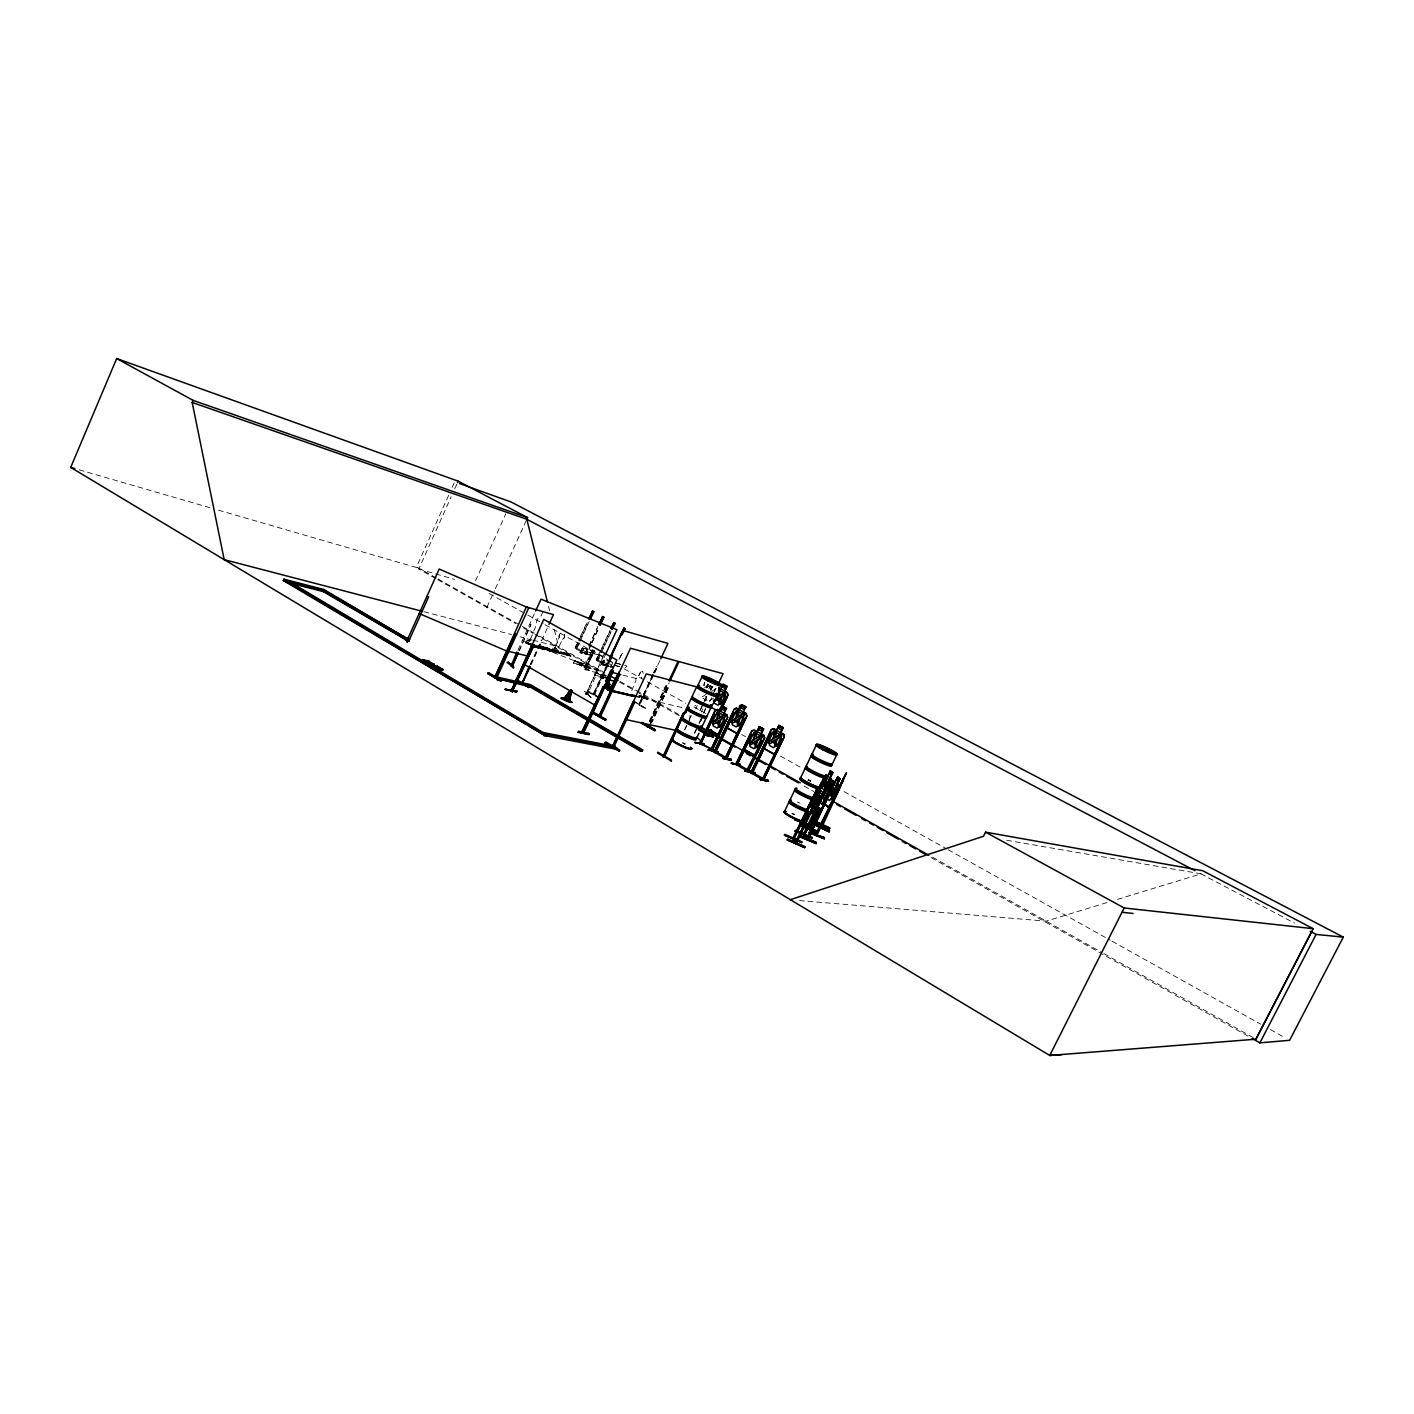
<?xml version="1.0" encoding="UTF-8"?>
<svg xmlns="http://www.w3.org/2000/svg" width="1414" height="1414" viewBox="0 0 1414 1414"><rect width="100%" height="100%" fill="white"/><g stroke="black" fill="none" stroke-linecap="round" stroke-linejoin="round"><path stroke-width="0.75" stroke-dasharray="5 3.75" d="M543.082 647.117C547.784 649.397 538.981 644.342 542.835 646.993M541.615 646.127L544.302 647.983M591.105 697.42L584.636 691.269L591.087 697.296M590.575 697.102L584.565 691.234M643.229 673.4L642.716 671.738M554.659 650.793C558.813 647.771 552.644 648.566 556.232 648.301M530.303 640.984L530.904 639.835L520.14 636.795M556.268 648.602L554.765 647.471L553.546 650.157M554.73 648.248L555.914 648.213M555.242 648.284L555.79 648.637M689.431 720.239L690.12 714.989M553.546 649.061L557.31 651.324L553.634 649.238M645.774 708.061L635.522 702.263M543.064 611.59L540.749 616.645A5.179 4.224 -74.9 0 0 536.79 623.627L529.331 642.062M559.202 637.343L559.078 637.307A3.394 2.793 -75.1 0 1 561.8 632.783L561.8 632.783A3.394 2.793 -75.1 0 0 559.202 637.343L554.306 649.397M631.722 690.845L635.982 680.346A3.482 2.934 -75.9 0 1 638.792 675.733L640.719 672.004M448.609 495.377L416.564 566.926L436.166 577.884M452.162 487.423L454.831 481.449M435.83 578.609L418.827 569.011L451.207 496.721M454.778 488.749L457.447 482.793M475.475 580.942L505.805 513.848M486.876 607.366L494.423 590.752M495.324 588.754L526.821 519.274M517.966 650.246L534.739 612.916M519.079 650.581L530.869 624.794L519.292 650.758M550.435 649.486L526.043 643.388L527.086 640.153L529.95 641.019L529.048 642.963L526.627 642.345L527.528 640.383L529.95 641.019M528.129 643.193L530.215 639.163L528.341 643.246M530.25 664.227L541.491 640.754M530.692 664.474L548.102 626.349M531.134 664.58L541.933 641.002L541.049 640.648M541.067 646.463L548.932 649.662M543.188 647.011L545.769 647.135L552.644 651.147L552.821 650.157L568.534 654.735L563.214 652.596M544.461 648.513L538.699 645.845M547.112 648.019L555.207 651.271L554.306 652.048M546.829 649.114L538.911 645.367L541.297 645.986M549.675 648.142L549.551 649.433M552.856 648.16L552.556 649.592L554.111 649.998L554.695 648.726L552.856 648.16L552.202 650.281L568.039 654.576M553.669 650.193L554.765 647.471M555.649 651.341L556.232 650.069L558.07 650.634L557.346 652.225L552.556 649.592M558.07 650.634L556.533 650.228L555.914 652.349L571.044 656.237L565.9 652.95L571.079 655.389M557.788 650.475L557.204 651.748L554.111 649.998M560.457 651.536L567.014 654.346M564.734 653.003L568.534 654.735M565.653 653.993L561.835 652.243L564.186 652.985M567.421 653.339L567.615 654.328M591.14 644.784L586.651 654.717L574.879 648.266L576.788 645.297L575.357 648.39M579.227 642.999L576.505 648.885L575.056 648.16L576.382 645.191M576.134 648.955L580.694 638.987M574.968 661.133L573.271 663.095L574.756 660.462L573.342 663.06L585.043 666.171M579.987 652.437L581.773 648.566L582.868 648.902L580.924 652.968L579.987 652.437L591.317 655.442M594.852 651.2L582.285 647.877L580.147 652.526L581.083 652.773M581.861 653.215C584.972 643.635 583.487 654.24 580.924 652.968L582.285 647.877M584.919 653.887L586.845 650.917M585.043 653.869L597.857 626.367M585.396 654.01L588.224 648.107M589.125 646.145L597.291 628.435M590.787 644.696L586.651 654.717M591.688 642.716L598.97 626.968M592.042 642.822L599.306 627.074M584.442 665.906L586.121 663.961L585.06 666.241L573.872 663.36M592.325 649.733L584.088 667.373L585.184 667.832M584.707 667.726L592.713 649.821M585.131 669.723L594.127 650.74L585.149 669.812L593.332 650.157M593.58 650.422L585.803 668.203M586.333 668.504L593.597 652.791L585.944 668.415M597.733 660.921L599.165 657.81L597.256 660.798L599.076 657.775L597.433 656.98L595.983 660.091L607.914 666.63L610.618 660.603M575.056 648.16L579.599 638.368M580.518 636.406L586.881 622.708M578.149 642.38L574.879 648.266M579.051 640.418L587.234 622.796M581.614 637.025L588.896 621.347M580.147 641.037L589.231 621.453M599.218 698.216L586.527 691.092L599.253 698.003M586.474 692.63C585.944 696.837 585.202 690.492 588.03 693.213M603.796 678.667L594.269 674.973L596.69 669.918L596.248 672.569L584.512 669.458M604.344 653.728L586.121 694.221M585.944 694.133L604.556 653.904M594.905 675.326L595.983 672.993L605.263 675.309M586.492 692.507L588.03 693.213L587.358 694.681L605.599 654.222M620.092 664.12L603.478 659.719L601.321 664.403L602.24 664.651M625.235 667.956L626.932 666.012L604.043 660.108L601.957 664.774L601.162 664.315L613.004 667.514M603.036 665.093L604.679 661.098L603.124 660.515M600.225 676.634L601.303 674.319L604.874 676.334M603.619 678.42L600.685 676.758L601.763 674.443L606.164 676.917M610.548 656.679L592.89 694.61L594.34 695.105L610.883 659.048M606.394 665.817L608.232 661.858M610.088 658.836L593.403 694.893L611.343 656.891M610.654 667.249L613.34 661.452M621.294 654.894L618.731 660.02L621.294 654.894A2.651 2.227 -75.2 0 1 623.839 653.392L623.662 653.339M600.756 650.14L596.178 660.002L597.627 660.709L600.384 654.806M601.675 648.178L609.947 630.432M599.271 654.169L595.983 660.091L597.91 657.103L596.461 660.214L597.627 660.709M600.19 652.207L610.282 630.52M597.274 660.621L601.869 650.758M602.788 648.796L611.06 631.051M601.303 652.826L611.414 631.139M639.764 695.564L640.701 696.112L639.729 696.165M641.019 696.006L644.872 698.18L639.694 695.334L641.161 695.688M646.693 698.887C649.963 699.842 635.575 692.4 646.004 698.092M659.843 660.745L638.757 705.339L652.632 674.443M653.551 672.498L657.015 666.842M639.322 703.907C639.552 707.866 639.057 702.511 639.835 703.872M642.221 697.19L639.499 696.077M653.056 674.672L638.368 705.073M653.957 672.728L657.422 667.072L654.7 672.923M653.798 674.867L639.535 705.515M643.547 697.509L639.535 695.67M649.238 721.193L665.729 685.931L666.931 686.373L650.458 721.6M649.68 721.44L665.729 685.931M650.016 721.352L668.097 682.679M650.069 723.526L669.069 682.927M650.511 723.774L667.461 686.356L668.681 686.797L652.207 721.988M650.864 723.685L668.681 686.797M703.182 685.755L704.808 682.273M684.517 729.801L688.264 721.829M689.201 719.85L691.075 715.855M684.8 729.871L686.674 725.877M687.611 723.88L691.358 715.926M695.635 708.927L697.279 705.445M706.099 687.575L707.778 684.005L706.222 687.681M706.859 687.77L708.502 684.288M708.856 688.865L710.482 685.366M699.842 710.588L703.589 702.617M704.526 700.637L706.399 696.642M700.107 710.659L703.854 702.687M704.791 700.69L706.664 696.713M710.288 689.785L711.931 686.303L715.625 688.335L712.338 695.317M710.8 690.014L712.479 686.462M710.889 690.032L712.727 686.479M701.291 712.073L702.935 708.591M704.101 711.436L705.745 707.937M694.327 733.053L698.056 725.117M698.993 723.137L702.723 715.201M703.659 713.222L705.533 709.245M694.751 733.283L698.498 725.347M699.417 723.367L703.377 715.113M709.704 701.556L711.843 697.526M714.3 691.923L716.067 688.371M700.831 721.158L703.642 715.184M564.38 634.179A3.394 2.793 -75.1 0 1 562.666 639.287L556.745 650.793M703.253 702.705L706.7 698.94M704.72 687.54L708.785 684.447M711.596 691.534L715.837 688.406M706.647 687.911L709.793 685.543M706.381 694.08L702.652 696.731L698.976 694.698M713.504 698.163L709.757 700.796L706.063 698.763M706.558 696.89L705.303 696.501M525.902 642.875L528.412 643.211M526.485 643.617L551.071 650.74L543.4 646.534M551.654 649.945L555.366 652.101M555.737 652.031L553.369 651.554M570.355 655.831L555.136 651.96M566.837 653.851L551.99 649.91M570.567 655.99L555.896 652.367M639.57 696.218L644.36 697.544L643.423 696.802M1106.915 902.592L1046.183 921.133L799.617 900.594M1117.396 899.392L1201.175 873.834L1005.248 840.022M585.59 693.903L587.093 694.592M563.992 653.25L562.1 652.278M544.602 647.577L541.332 646.516M570.284 655.831L530.391 645.438M647.382 699.311L642.15 695.935M641.656 671.35L642.822 671.774M640.135 704.101L639.022 703.677M594.852 693.62L593.986 693.39M694.946 705.356L695.759 705.886M639.163 695.759L643.476 696.607M638.81 695.794L644.218 697.014M640.295 696.855L647.471 698.445M634.727 695.988L647.329 698.763M634.815 696.289L659.03 702.086M660.002 702.316L683.369 707.848M594.269 674.973L605.404 677.659M600.685 676.758L604.202 677.606M702.952 698.322L707 700.531M606.394 675.379L595.347 672.64L607.613 679.498M586.386 667.108L574.508 660.391L586.563 667.214M585.59 667.143L597.238 670.307M586.138 667.514L597.309 670.271M622.92 675.132L639.57 679.321M641.496 677.2L641.39 677.182A3.482 2.934 -75.9 0 1 641.691 677.978M586.457 667.549L574.561 660.78M574.331 660.78L585.52 663.696M710.411 688.742L711.242 689.272M530.497 645.88L554.429 652.154M531.593 646.498L555.189 652.526M613.022 667.602L601.957 664.774L603.884 660.656M638.792 675.733L640.365 672.357M619.615 666.613L613.393 665.004L619.632 666.701M530.232 643.67L549.392 648.92M563.355 652.296L564.875 652.685M603.036 662.424L611.343 664.562L602.47 662.035M525.283 642.893L550.541 649.238M534.545 646.463L553.917 651.147M602.311 663.979L612.739 666.471M601.692 663.714L613.376 666.825M554.659 648.319L555.508 648.178M598.087 660.144L606.995 665.146M608.108 662.812L608.886 663.36M580.518 651.836L592.307 655.036L581.136 652.101M423.953 611.732L511.585 634.568M532.972 640.153L559.237 646.993M587.605 651.465L586.368 650.776M602.788 656.061L581.207 650.21L600.685 655.424M582.303 647.966L594.87 651.288M582.709 649.097L583.646 649.344M576.965 648.319L585.75 653.233M562.666 639.287L562.56 639.252A3.394 2.793 -75.1 0 0 564.539 634.921M594.976 693.62L594.304 693.514M79.149 469.819L209.979 507.714M218.428 510.171L419.145 568.304M418.827 569.011L433.603 573.289M435.706 573.907L454.707 579.387M585.856 693.991L587.199 694.61M587.764 693.125L586.987 694.433M522.155 640.471L534.51 645.261M536.56 646.057L598.281 670.024M531.081 624.953L529.755 624.44M791.928 813.58L794.58 814.764A11.312 1.661 25.7 0 0 791.946 813.616M682.626 742.951L685.083 744.171A10.64 1.485 25.2 0 0 682.609 742.969A10.64 1.485 25.2 0 1 685.083 744.153M1200.804 873.764L1294.605 923.112M656.273 666.648L657.422 667.072M693.938 706.876L700.16 710.341M701.68 711.207L705.798 713.487M489.138 593.491L525.778 613.959M527.705 615.037L543.135 623.645M545.062 624.723L612.58 662.406M624.157 668.857L645.367 680.7M647.294 681.778L685.878 703.306M741.82 734.538L745.673 736.694M780.387 756.066L801.614 767.908M844.034 791.593L946.266 848.665M948.193 849.743L1110.22 940.169M1112.146 941.247L1260.669 1024.16M1270.32 1029.533L1283.824 1037.081M576.311 645.155L578.026 645.986M604.679 661.098L603.76 660.868M438.057 578.998L520.334 625.306M522.261 626.367L537.939 635.186M539.476 636.07L606.553 673.824M619.986 681.389L635.328 690.014M636.229 690.332L679.427 714.865M932.621 857.202L1101.966 952.541M1103.927 953.619L1256.003 1039.184M437.721 579.669L515.721 623.609M523.41 627.94L533.025 633.366M534.952 634.444L604.185 673.435M619.562 682.114L634.939 690.774M636.866 691.853L679.18 715.696M804.159 786.096L813.775 791.522M931.066 857.591L1250.276 1037.416M565.9 652.95L570.938 655.707M547.342 647.541L554.977 651.748M530.003 639.11L531.929 640.118M633.79 701.22L645.827 708.874L633.578 701.821M526.627 642.345L531.346 645.014M525.99 642.575L531.558 645.738M596.107 695.405L587.323 690.439L599.518 697.438M711.295 685.861L711.578 689.785M548.544 606.447L549.604 610.689M554.376 629.831L558.618 646.834M704.649 682.184L704.702 685.808M710.199 685.967L710.288 690.103M808.278 779.644A11.259 1.449 25.7 0 1 810.894 780.811M807.942 780.316A11.277 1.449 25.7 0 1 810.558 781.482M797.461 802.127A11.312 1.591 25.7 0 1 800.077 803.311M792.087 813.368A11.241 1.644 25.7 0 1 794.703 814.535M682.75 742.686A10.587 1.467 25.2 0 1 685.189 743.888M580.323 662.494L579.263 664.792L589.868 670.784L590.928 668.469L580.323 662.494M580.801 662.618L579.74 664.916L590.327 670.89L591.388 668.592L580.801 662.618M810.752 781.076L808.101 779.892A11.347 1.467 25.7 0 1 810.752 781.076M607.79 679.109L595.524 672.251L607.737 679.162"/><path stroke-width="1.5" d="M497.958 680.364L496.809 676.935M838.873 788.04L838.891 785.371L838.82 787.952M831.467 781.765L831.52 779.132L829.682 785.3M804.654 847.41L805.026 846.562L787.633 838.962L787.174 839.916L804.654 847.463L805.008 846.544M846.191 773.105L820.65 827.685M840.146 786.431L843.098 779.892L838.06 789.949M841.365 784.858L821.41 828.074L821.481 825.917M608.656 684.659C611.378 683.952 608.603 686.037 607.896 683.846M833.571 800.819L833.73 798.875M833.659 800.624L833.641 798.645M812.873 824.079L829.117 831.874L829.558 830.866L813.28 823.125L829.541 830.902M829.364 828.975L813.28 821.127L829.364 828.975L829.788 828.091L813.633 820.491L829.788 828.109M705.71 735.368L713.398 736.924M712.956 736.659L705.233 735.015M744.984 770.966L755.129 772.751L754.723 773.582L747.122 771.178M755.094 772.733L744.754 770.966L751.17 771.302M759.99 779.291L768.456 781.27L759.795 779.45L768.138 780.139L760.272 778.672M768.456 781.27L760.555 779.768M767.89 780.882L768.438 781.359M705.445 734.326L713.169 735.934L713.416 737.048M723.049 757.568L731.126 759.194L722.589 758.275L731.392 760.272L723.296 758.54M785.459 811.813L785.477 811.866A11.312 1.661 25.7 0 0 788.075 815.524A11.312 1.661 25.7 0 0 801.561 821.693M578.414 732.258L578.644 731.321L588.878 733.442M588.631 734.255L578.167 732.258L578.679 731.374M608.762 684.341C611.148 684.659 604.52 683.51 609.628 685.295M607.667 684.447L608.621 683.828L609.363 685.242M609.098 685.101L608.833 684.058L608.32 684.995M821.834 826.607L822.082 824.486M821.516 824.203L822.1 826.501M821.658 823.673L822.488 823.867M821.34 828.021L821.587 825.316M820.739 827.455L820.845 824.998M793.731 839.651C795.516 834.755 791.981 839.828 793.431 839.297L821.021 783.126L822.241 784.576L810.964 807.465L810.028 806.121L811.707 800.872M829.24 789.896L821.905 804.389L820.615 802.922L822.93 792.476L820.792 790.726M820.915 787.245L819.996 792.441L822.665 795.145L818.176 800.094L816.638 807.412L817.151 800.925L813.739 804.69M830.442 791.08L830.972 788.552L807.306 839.722L808.101 838.078M708.997 723.561L707.99 729.129L717.711 734.608L721.352 730.525M726.99 727.945L727.91 722.324L726.99 727.945L736.835 733.442L740.6 729.359M744.612 749.738L745.549 744.082L744.612 749.738L754.581 755.341L758.364 751.241L754.457 755.094L744.701 749.614M817.257 799.281L818.264 794.014M824.733 784.823L826.412 777.559L825.776 783.975L829.329 780.068L830.089 780.616L822.064 797.726M819.077 794.491L818.264 798.503L825.316 790.815M570.779 689.838L563.832 698.887L569.329 701.397L571.663 690.244L569.276 698.534M569.329 701.397L571.645 690.279L568.552 701.256M633.826 701.291L634.762 702.051L613.694 747.423L612.739 747.175L613.411 745.514L614.542 745.779M641.974 723.349L642.645 722.607L641.479 723.279L641.868 722.43L655.336 729.836L646.269 724.675M654.594 729.765L641.479 723.279M654.664 730.596L641.638 723.084L654.965 730.684L655.354 729.854M657.475 752.955L671.473 761.032M657.757 752.177L671.42 760.113L670.961 760.926M700.107 740.176L696.802 737.436M819.484 793.749L819.979 791.115L795.322 843.416L796.223 841.772L796.294 843.875L795.269 843.115M824.415 837.618L808.932 832.439L824.397 837.583L824.344 838.82L808.932 832.439M817.221 830.919L802.091 824.998L801.65 825.9L817.168 832.068L813.138 830.124M802.038 826.2L809.356 828.657M528.854 687.451L515.792 680.01L516.198 679.109L528.836 687.487L515.792 680.01M816.391 842.497L799.705 835.427L816.373 842.461L816.161 843.628L799.476 836.593M807.253 839.669L803.152 834.684L826.324 786.538L817.151 807.412L820.42 810.876M819.431 801.455L816.974 807.323M567.244 700.796L571.309 690.173M812.891 823.955L829.117 831.874M569.011 695.988L571.344 690.05M811.972 809.002L809.091 814.252L806.581 810.752L817.699 788.181A11.347 1.467 25.7 0 1 804.159 781.977A11.347 1.467 25.7 0 1 801.491 778.637M809.179 804.76L806.581 810.752M618.272 673.842L610.777 688.229L606.694 685.984L612.881 670.872M613.057 670.925L606.694 685.984M421.814 611.166L224.19 559.644L70.7 467.38L116.69 358.537L458.171 481.167L527.581 517.612L526.821 519.274L547.483 602.187M1061.702 1054.65L1049.736 1055.463L224.19 559.644L192.18 402.442L193.064 400.356L116.69 358.537M333.315 609.522L288.049 582.568L288.65 581.172L547.2 734.962L546.511 736.464L283.313 580.553L283.931 579.174L323.806 589.479L408.063 639.093L323.859 590.257L323.258 591.6L407.356 640.524L327.394 593.279M316.913 589.196L323.205 590.822L323.806 589.479M325.538 592.183L326.121 590.84L286.264 580.571L285.663 581.949L325.538 592.183L323.205 590.822M457.447 482.793L458.171 481.167M836.045 794.138L838.095 789.542M840.093 786.803L837.017 793.625L838.767 789.542M405.518 638.368L407.444 641.903M405.146 640.012L405.765 638.615M406.472 638.774L406.878 637.855L407.886 641.249L406.649 641.691M407.762 638.81L407.338 640.701L407.674 638.792M427.081 596.231L428.619 596.885L408.699 641.284L407.038 640.418L439.206 569.047L528.695 608.02L496.491 678.49C499.018 675.15 494.776 678.437 497.675 680.381M406.949 640.401C408.911 643.777 410.29 636.477 408.858 641.32M428.866 661.098L422.609 659.649L422.185 660.603L427.505 662.636L428.866 661.098L429.927 661.717L428.742 663.131L433.886 665.287L434.31 664.333L429.184 662.176L427.717 663.891L429.078 662.335L434.31 664.333M422.609 659.649L423.193 661.204L427.399 662.795L427.947 661.681M423.617 660.25L427.841 661.84L426.639 663.254L427.399 662.795M438.552 666.842L442.953 669.458L442.529 670.413L437.386 668.256L438.552 666.842L437.474 666.206L431.252 664.774L430.81 665.747L436.148 667.762M431.252 664.774L431.836 666.348L436.042 667.938L436.572 666.807M432.861 664.686L433.303 663.732M432.26 665.375L436.484 666.966L435.3 668.415L436.042 667.938M437.05 667.161L437.474 666.206M437.721 667.461L436.378 669.052L437.721 667.461L442.953 669.458M441.504 669.812L441.928 668.857M487.706 673.594L488.396 672.764L501.316 680.293L500.892 681.212L487.742 673.506M496.526 678.367L494.653 677.553L515.103 633.985L495.13 678.084L531.982 687.292L642.044 751.329L642.681 749.95L530.109 684.517L495.748 676.723M495.731 676.122L495.342 677.995L515.032 634.055L516.587 634.815M497.64 679.551L498.258 678.19L532.583 685.967L531.982 687.292M507.043 662.671L508.227 662.176L513.565 667.991L507.838 662.777M512.911 664.651C508.722 663.555 512.982 667.408 513.088 664.704M516.87 652.066L511.143 665.747L511.55 664.12M535.641 610.954L541.032 599.147L616.946 629.69L605.404 654.664M511.126 665.729L512.257 666.135L518.178 652.561M512.239 666.135L518.372 652.738M510.914 690.845C510.754 687.292 515.597 691.729 511.709 689.29M511.302 690.916L512.628 691.676L511.073 690.916L543.789 619.403L616.84 660.073L582.957 733.159M512.752 689.891L512.398 691.693L512.928 689.979M512.062 691.517L532.954 647.294L512.257 691.623M516.357 692.012L516.746 691.075L516.357 692.012L505.081 689.307L516.782 691.092M529.349 666.188L521.943 683.757L529.79 666.294M548.986 624.387L553.457 614.63L526.362 606.924L494.706 677.571M530.232 666.542L522.066 683.81L523.039 682.273M571.556 702.316L566.06 699.082C586.403 708.432 547.766 694.769 565.759 698.781M544.337 736.04L545.026 734.555L547.2 734.962M598.758 624.405L602.735 616.628L603.849 617.229L600.225 625.112M599.112 624.493L602.735 616.628M599.872 625.006L603.849 617.229M567.049 701.256L561.658 697.95L565.688 698.923M567.421 701.415L571.61 702.175M588.701 618.784L592.678 611.042L589.055 618.89M589.797 619.385L593.792 611.661L590.151 619.491M609.752 658.429L622.708 630.432L667.938 643.405L660.745 658.818M610.972 655.919L623.821 628.205L625.288 628.912L623.821 628.205M610.088 658.836L624.157 628.311M610.883 659.048L612.244 654.965M622.195 634.762L624.935 628.823M582.391 730.738C585.272 735.245 580.871 729.094 582.268 732.576M581.808 732.487L603.089 687.133L604.361 687.858L583.469 733.3L581.72 732.399L603.089 687.133M611.661 670.254L605.669 681.424L606.747 679.091L610.441 680.063M607.366 678.013L611.025 670.112M607.755 678.119L611.396 670.183M592.006 712.585L592.943 711.808L605.934 719.302L605.528 720.186L592.006 712.585L605.528 720.186M604.185 686.356L605.104 684.358L607.454 684.924L606.518 686.921L604.185 686.356L610.229 689.643M608.374 678.455L612.032 670.536M605.758 687.257L607.702 683.068L609.929 684.323M605.97 687.31L607.914 683.121M607.56 688.264L609.699 684.129L607.755 688.318M609.134 689.166L610.07 687.169L612.863 687.999L610.07 687.169M588.86 733.336L589.161 734.697L578.167 732.258M610.53 687.434L609.169 690.173M601.021 715.29L599.571 714.724L598.794 716.297L600.331 716.81L619.792 674.513L618.501 674.054L619.792 674.513M598.882 716.315L630.485 648.248L678.084 661.328L669.016 680.735M618.961 674.301L599.342 716.598L619.332 674.266M600.225 716.81C597.804 716.668 603.053 713.292 600.155 716.774M610.866 628.452L613.959 622.637L611.202 628.558M611.979 629.071L615.072 623.256L612.315 629.177M604.998 720.079L605.917 719.302M621.63 692.825L623.91 693.373M604.856 742.827L619.42 751.117L619.862 750.18L605.828 741.997L604.856 742.827L619.42 751.117M612.209 746.839L612.987 745.178L614.56 745.761M612.262 746.892L646.269 673.895L696.642 686.868L663.679 757.038L683.369 713.186L662.866 756.649L665.146 755.571M634.267 701.786L612.633 747.158L633.384 701.574L634.762 702.051M613.835 746.185L613.163 747.599L615.885 749.19L616.557 747.776L613.835 746.185L542.941 732.487M647.223 726.867L648.195 725.276M648.991 727.238L650.422 725.948L649.026 725.417L648.39 726.937L650.511 725.948L649.804 727.432M669.971 680.982L679.038 661.593L723.084 673.683L718.453 683.492M640.825 749.579L530.639 685.525L530.02 686.851L640.171 750.958L640.825 749.579L642.681 749.95M662.866 756.649L664.315 757.162L684.182 713.381M697.915 685.401L702.175 676.316M685.437 712.603L687.31 708.626M685.702 712.674L687.575 708.697M696.731 737.896L698.958 733.212M702.033 726.637L706.311 717.605A10.658 1.308 25.2 0 1 694.893 713.61A10.658 1.308 25.2 0 1 687.54 708.343M706.717 716.739L710.995 707.672M719.143 688.088L719.761 690.509L713.752 703.076L710.199 706.965M720.822 689.078L723.102 684.411L727.061 686.373L724.834 691.057M700.319 744.277L714.812 714.724L700.319 744.277C703.624 744.489 699.276 740.07 699.329 743.711C720.769 752.266 709.722 749.173 712.143 750.869M726.849 686.444L724.551 691.128L725.824 693.779L721.688 702.528L717.923 705.179L714.194 703.129L714.052 699.895M699.895 743.87L715.272 710.623L717.305 709.475L715.077 710.464L699.859 743.852L699.93 742.209M702.793 744.135L703.854 743.693L695.299 742.562M710.5 729.483L707.583 735.174L708.414 735.651L711.596 730.101M719.196 710.411L725.736 697.155L726.849 697.774L720.557 711.083M708.414 735.651L709.121 734.273M720.133 711.048L727.821 694.875M711.33 730.031L708.75 735.81L698.286 729.818M722.448 706.152L726.602 708.449L723.986 713.416L725.311 716.209L720.999 725.347L717.057 728.086L713.186 725.912L712.956 720.857L717.269 711.737L720.115 711.26L728.069 694.91L727.344 692.453L718.683 687.911M707.919 749.986L718.383 751.877L708.131 749.986M710.942 750.162L724.94 720.362L710.623 750.145C710.942 748.589 712.939 748.96 711.719 748.784M711.719 750.728L727.574 717.375L726.99 714.848L717.216 709.457M714.706 750.534C717.958 752.354 713.363 748.907 713.982 751.983L734.22 709.192L736.394 708.167L739.257 709.757M714.423 752.071L733.018 712.196L734.166 712.833L715.201 752.637L715.59 751.028M714.865 752.478L716.438 750.852M739.31 709.987L741.643 705.073M745.797 707.141L743.163 712.143L744.489 714.936L740.141 724.127L736.164 726.884L732.258 724.71L732.01 719.62L736.358 710.447L739.222 709.969C737.472 698.198 753.468 712.126 741.555 705.056M725.099 758.258L744.4 718.489L725.276 758.399L725.842 756.879M743.464 712.073L746.185 713.575L746.857 716.138L726.513 759.071L726.001 756.95M727.415 757.621L726.796 759.124L714.017 751.983M731.126 759.141L731.409 760.219M740.247 764.355L731.71 763.401L740.282 764.373L739.876 765.204L731.232 763.136M735.793 764.444L751.806 730.861L754.086 729.871L764.002 735.368L764.691 737.949L748.271 771.549L749.597 770.294M749.19 770.17L748.907 771.761L735.863 764.461L751.894 730.879M735.969 764.532L736.712 762.977M736.959 765.098L751.559 735.174L736.818 765.027L737.719 763.684M757.056 731.727L759.406 726.778M763.595 728.899L760.944 733.901L762.287 736.747L757.904 745.973L753.892 748.731L749.933 746.504L749.685 741.378L754.051 732.169L756.967 731.71L759.247 726.513L763.595 728.899L761.156 733.813M746.044 771.62L761.899 740.936L747.599 771.019C745.744 767.855 751.912 771.213 747.953 769.499M747.458 770.948L748.112 769.587M758.151 751.117L764.426 737.931M751.258 772.998L751.665 771.408L745.16 770.117M752.796 772.044L751.7 773.423L771.337 733.371L770.153 732.717M776.604 730.525L778.973 725.559M762.323 779.432L781.818 739.168L762.818 779.574M750.622 772.786L763.772 780.157C767.06 779.008 760.714 776.94 764.02 778.548L763.489 780.121L784.328 736.8L783.639 734.202L780.846 732.664L783.215 727.68L778.814 725.294L776.516 730.508L773.582 730.985L769.163 740.247L769.428 745.408L773.44 747.635L777.488 744.86L781.907 735.58L780.528 732.735L782.985 727.768L778.884 725.541M784.346 811.777L788.924 802.251M789.86 800.253L794.597 790.355M800.589 777.877L805.185 768.315M806.121 766.3L810.894 756.366M811.848 754.351L816.461 744.754M795.729 830.372L795.357 831.043M795.534 843.539L792.565 838.909L816.479 789.56M792.971 839.368L815.418 793.236M793.625 839.633L809.232 807.041M818.193 808.737L808.949 828.745L802.162 822.877L806.987 813.015M818.423 789.136L824.539 776.215L826.183 774.89L827.897 776.18L830.495 770.824L827.738 776.357L825.723 777.24L819.378 790.444M801.791 826.554L802.233 825.635L817.31 831.467L816.868 832.369L801.844 826.289M807.518 813.209L802.922 823.461L809.073 811.777M819.837 787.598L823.62 779.715L820.385 787.262L819.767 786.449M808.543 811.565L803.417 823.602M836.947 754.387L832.316 763.984A11.347 1.308 25.6 0 1 819.554 759.389A11.347 1.308 25.6 0 1 813.191 754.263M795.128 843.08L818.158 797.036L796.17 843.858L793.519 839.333M810.505 812.131L819.554 793.714M818.158 797.036L795.87 843.38M815.012 808.508L812.431 814.111L815.189 808.561L817.168 807.73M830.318 770.754L832.793 772.627L829.877 778.053L830.159 780.775L825.652 785.636M803.17 834.737L804.053 833.076L804.018 835.055M826.183 774.89L831.573 779.344L830.195 778.018L832.793 772.627M804.372 835.462L825.44 790.196M804.283 835.497L819.254 804.266M808.189 828.074L817.822 808.295M801.597 842.779L802.056 841.825L784.77 834.348L784.363 835.25L801.508 842.426M827.65 785.247L830.866 788.712L830.106 787.792C835.603 782.172 830.389 776.763 828.622 786.308L827.031 787.404M809.745 826.359L816.444 812.467M831.679 782.349L829.064 787.775L833.359 781.005L838.944 785.583M819.696 807.535L809.073 829.435L816.108 835.462L843.044 779.361L815.949 835.374M810.54 828.374L809.904 829.753M819.254 809.745L809.709 829.965L820.385 809.232M819.873 809.02L809.851 830.036L811.106 828.586M830.478 788.429L837.76 776.922L835.144 782.349M808.755 838.361C805.856 836.063 810.629 839.209 807.836 839.916L829.205 794.332L806.74 839.156M837.583 777.099L839.969 778.902L837.194 784.275L837.512 787.015L832.616 797.16L829.346 800.554L827.137 798.769M811.583 838.042L812.255 837.406L795.693 830.372M837.353 784.328L840.128 778.778L837.583 776.852M815.383 834.879L837.159 790.974M816.691 835.656L846.438 772.998L842.815 779.733M1313.146 928.68L1124.183 907.982L1049.736 1055.463L1255.879 1039.202L1313.146 928.68L1202.766 870.741L985.54 832.157L983.508 836.275L790.037 899.781M833.394 800.731L835.904 795.764M1256.003 1039.184L1311.609 931.861M1259.892 1042.843L1316.098 934.424L1343.3 937.129L1289.603 1040.297L1259.892 1042.843L1252.203 1038.512M610.601 688.194L619.032 672.004M837.406 791.663L842.921 781.147M835.992 794.898L837.989 791.08M565.777 700.124L571.079 690.067L568.039 695.529M842.832 779.379L843.751 777.647M811.954 808.914L809.091 814.252M488.325 672.817L501.263 680.311M488.007 673.506L500.909 681.053M784.47 834.985L801.455 842.479M823.496 806.104L820.173 811.017L823.461 806.015M564.522 699.417L570.885 689.961M816.285 796.842L818.635 792.406M565.936 697.014L570.903 689.873M825.829 787.351L821.799 784.098L818.476 788.906L821.781 784.328M831.715 802.48L828.357 807.306L831.874 802.533M827.066 794.014L832.74 782.013L831.291 780.758L828.798 786.378L827.826 785.336L826.518 786.75M592.519 712.532L605.563 719.956M794.933 819.784L809.568 825.493M563.832 698.887L570.779 689.873M810.293 824.963L794.633 819.572L809.656 825.405M816.868 832.174L801.402 826.218M816.302 789.595L817.787 787.969L818.476 788.906M719.602 709.916L722.13 707.495L719.655 710.075M721.228 730.419L717.605 734.361L708.078 729.005M827.614 795.764L831.962 791.08L833.624 783.709L833.005 790.214L836.628 786.29L837.353 787.068L832.917 791.893L831.379 799.582L831.892 792.671L827.826 796.86M826.324 786.661L827.72 785.035L828.851 786.149M774.006 754.033L777.735 750.039M777.947 750.162L774.041 754.263L763.967 748.625L765.062 742.986M508.086 662.194L513.918 667.125M407.886 641.249L406.719 637.873L407.462 642.186M824.574 776.357L826.342 774.943M831.892 782.543L833.482 781.27M818.317 808.667L816.55 810.045L818.37 808.808M715.413 699.046L718.701 696.572L718.559 690.368M822.648 749.473L823.849 749.65L821.834 748.731M822.047 748.306L824.026 749.296L821.446 748.413M734.22 709.192L736.376 708.379M609.681 688.07L602.753 686.904L610.742 689.025M602.894 687.01L610.813 688.706M636.159 696.36L607.49 689.59L608.762 690.35M608.639 690.226L603.495 686.603M636.123 695.865L631.934 694.875L632.076 696.059M607.454 684.252L608.621 685.065M716.315 682.75C714.989 682.396 716.739 682.52 715.873 682.662M707.159 679.445L708.927 680.364L708.043 680.222M706.929 680.152L707.495 679.975M706.717 679.993L708.75 680.77L706.293 679.851M608.851 685.048L609.699 684.535M796.082 841.418L796.895 841.825M664.987 755.536L663.555 755.023L664.456 755.2M603.955 687.664L611.484 689.732M632.8 695.847L608.374 690.12M646.587 726.513L648.036 725.205M1122.027 912.242L1133.074 913.479M830.619 750.463L830.99 750.64M829.877 750.604L830.955 751.329M495.501 675.839L497.127 676.705M762.181 779.361L763.118 778.036M762.676 778.301L752.831 772.61M545.733 734.149L616.557 747.776M580.942 741.413L585.237 742.226M547.2 736.058L615.885 749.19M715.714 681.795L716.085 681.902M752.973 772.132L751.382 771.39L752.761 772.132M744.754 770.966L751.453 772.398M640.171 750.958L642.044 751.329M747.688 769.852L737.931 764.214M738.002 763.719L736.429 762.924L738.143 763.79M731.126 763.207L739.893 764.956M725.576 757.232L715.696 751.612M710.942 748.978L701.432 743.464M703.5 744.277L694.592 742.421L703.872 743.711M808.631 838.272L804.266 834.083M516.658 691.11L505.081 689.307L516.375 691.729M709.068 734.273C709.598 732.859 705.78 735.934 708.626 733.884M625.076 719.39L676.175 730.455M803.965 833.093L804.743 833.412M495.978 676.157L494.529 677.324M816.921 833.571L816.037 833.182M762.8 741.537L761.633 740.883M750.392 734.52L751.559 735.174M764.603 737.931L764.002 735.368M495.13 678.084L514.466 682.449M518.761 683.422L527.351 685.366M683.369 713.186L684.659 713.646M782.737 739.752L781.535 739.098M771.337 733.371L752.195 773.564M783.639 734.202L784.24 736.782L763.419 780.068M725.806 720.928L724.657 720.292M803.47 821.728L804.266 822.1A11.312 1.661 25.7 0 0 804.212 821.163M604.361 687.858L602.735 687.063M609.399 690.704L632.235 696.112M776.445 730.26L773.599 728.67L771.302 729.677L750.816 772.91L771.39 729.695L773.599 728.67L783.497 734.326M610.229 689.131L603.478 686.585M713.681 714.088L714.812 714.724M607.49 689.59L636.477 696.554M745.284 719.072L744.135 718.418M605.669 681.424L609.416 682.273M734.166 712.833L715.502 752.69M607.313 679.48L616.557 681.689M746.115 713.557L736.394 708.167M508.457 651.306L527.457 656.008M725.736 697.155L726.849 697.774M610.424 671.986L620.834 674.619M283.313 580.553L289.623 582.179M293.812 583.257L312.706 588.118M720.84 688.883L722.961 684.164L727.061 686.373M713.469 700.708L714.918 701.309L719.072 698.074C717.517 706.311 722.695 706.929 720.345 697.509C728.617 694.274 724.852 689.908 719.991 695.953L718.931 688.194M612.669 655.195L611.873 655M70.7 467.38L74.924 468.6M822.913 749.579L823.496 749.791M707.813 680.611L707.177 680.346M522.491 681.937L521.907 683.757M521.695 683.475L522.438 683.863M409.547 639.711L408.01 638.916M193.064 400.356L527.581 517.612M192.18 402.442L526.821 519.274L1194.936 870.688M459.515 483.535L511.161 502.005L1343.3 937.129M512.027 689.307L511.621 691.092L531.381 646.516L532.954 647.294M428.654 663.29L433.886 665.287M437.28 668.433L442.529 670.413M810.929 829.099L815.878 833.641M808.773 832.634L824.38 838.732M801.65 825.9L816.762 831.768M803.382 819.837A11.312 1.661 25.7 0 1 803.382 821.675L804.142 821.994M809.656 827.084L808.967 826.483L808.808 828.657M809.268 827.155L803.47 822.329M821.799 784.098L827.031 788.57M837.3 791.292L836.646 790.762M830.442 785.194L829.293 784.47M726.301 758.965L746.769 716.12L745.973 713.681M799.246 836.31L816.196 843.575M419.216 613.552L508.687 651.872M830.248 787.651L831.167 788.641M829.594 794.739L828.639 794.067M787.174 839.916L804.725 847.746M819.307 790.214L820.173 791.204M818.441 797.425L817.557 796.771M565.989 699.258L567.456 699.93M843.734 778.177L842.921 781.659M822.365 749.155L824.221 749.827L823.337 749.561M708.785 680.258L707.088 679.604M1310.248 931.331L1316.098 934.424M602.399 616.522L603.495 617.14M985.54 832.157L1124.183 907.982M592.325 610.954L593.792 611.661M613.623 622.549L615.072 623.256M722.413 706.364L726.389 708.538M759.318 726.761L763.383 728.988M710.995 707.247L716.686 710.376M727.167 727.839L736.818 733.23M764.232 748.536L774.094 754.051M608.48 674.902L618.059 680.311M800.253 782.879L700.531 726.743A10.782 1.379 25.2 0 1 693.797 725.753A10.782 1.379 25.2 0 1 682.078 718.772M832.846 801.243L928.733 855.223M700.319 727.609L715.714 736.27M721.476 739.522L734.944 747.105M746.468 753.609L750.321 755.765M754.175 757.939L765.699 764.444M771.478 767.678L775.314 769.852M779.167 772.026L783.003 774.183M786.856 776.357L798.397 782.843M836.858 804.513L840.694 806.687M844.547 808.843L856.089 815.348M861.851 818.6L865.686 820.774M869.539 822.93L873.392 825.104M877.228 827.261L883.008 830.513M886.843 832.687L898.385 839.191M902.238 841.348L906.074 843.522M909.927 845.678L915.689 848.93M919.542 851.104L925.304 854.356M698.746 728.846L708.149 734.131L698.481 728.776M606.677 677.359L610.247 679.374M804.372 833.535L803.7 835.25M606.518 686.921L609.823 688.795M700.16 742.35L701.485 742.969M523.392 663.961L595.736 705.604M428.424 662.052L429.485 662.671M427.081 662.3L428.142 662.936M435.742 667.443L436.82 668.08M283.931 579.174L545.026 734.555M337.098 611.767L525.761 724.109M529.525 726.354L544.62 735.333M712.073 750.799L727.644 717.393L726.778 714.954M803.682 821.587L803.612 821.534A11.277 1.661 25.7 0 0 803.47 819.554M605.599 654.222L604.556 653.904M830.318 770.984L832.616 772.751M829.223 794.438L831.432 796.206L836.31 786.078L834.101 784.328L807.977 839.934M824.503 803.824L828.551 807.147M824.344 803.753L828.516 807.376M818.741 795.022L820.862 796.771L816.037 806.775L813.934 805.008M818.529 798.486L821.127 800.642M818.441 798.663L821.092 800.854M813.068 806.793L816.709 810.116M812.166 809.78L813.51 810.929L812.661 812.714L811.3 811.565M810.187 812.184L812.59 814.164M811.742 831.432L816.585 835.603M831.52 780.599L832.934 782.083M831.078 781.924L831.025 784.682L830.195 783.78M817.098 807.182L820.367 811.106M804.849 834.331L807.995 838.237M803.877 835.002L806.387 838.113M820.968 783.356L821.923 784.646M817.592 787.881L820.067 791.363M806.705 810.593L809.162 814.022M794.173 838.484L796.418 842.125L793.572 838.219M824.327 778.089A11.33 1.396 25.7 0 1 810.346 772.097A11.33 1.396 25.7 0 1 806.528 768.173M824.786 777.47A11.489 1.414 25.7 0 1 810.611 771.39A11.489 1.414 25.7 0 1 806.74 767.413M818.211 786.997A11.294 1.449 25.7 0 1 805.856 781.447A11.294 1.449 25.7 0 1 801.084 777.382M818.105 787.298A11.347 1.467 25.7 0 1 805.715 781.73A11.347 1.467 25.7 0 1 800.907 777.647M817.911 787.686A11.347 1.467 25.7 0 1 805.52 782.119A11.347 1.467 25.7 0 1 800.713 778.036A11.347 1.467 25.7 0 0 805.467 782.225A11.347 1.467 25.7 0 0 817.858 787.792M830.372 763.931A11.489 1.343 25.6 0 1 828.233 764.815A11.489 1.343 25.6 0 1 814.853 758.523A11.489 1.343 25.6 0 1 812.449 755.5M825.281 776.092A11.33 1.379 25.7 0 1 812.52 770.736A11.33 1.379 25.7 0 1 806.475 766.07M830.972 765.434A11.347 1.326 25.6 0 1 819.908 762.058A11.347 1.326 25.6 0 1 812.237 756.26M825.069 776.852A11.489 1.414 25.7 0 1 810.911 770.771A11.489 1.414 25.7 0 1 807.041 766.795M831.75 764.179A11.489 1.343 25.6 0 1 820.509 760.767A11.489 1.343 25.6 0 1 812.75 754.882M806.775 811.088A11.453 1.626 25.7 0 1 794.244 805.485A11.453 1.626 25.7 0 1 789.472 801.208M806.351 811.707A11.312 1.608 25.7 0 1 793.979 806.174A11.312 1.608 25.7 0 1 789.277 801.968M801.862 821.004A11.277 1.661 25.7 0 1 788.429 814.853A11.277 1.661 25.7 0 1 785.884 811.283M817.345 788.765A11.294 1.467 25.7 0 1 803.894 782.578A11.294 1.467 25.7 0 1 801.243 779.238M801.756 821.304A11.312 1.661 25.7 0 1 788.27 815.118A11.312 1.661 25.7 0 1 785.724 811.548M812.52 799.157A11.471 1.555 25.7 0 1 798.857 792.883A11.471 1.555 25.7 0 1 796.206 789.401M807.306 809.709A11.312 1.591 25.7 0 1 793.837 803.541A11.312 1.591 25.7 0 1 791.257 800.041M812.078 799.776A11.312 1.538 25.7 0 1 799.723 794.244A11.312 1.538 25.7 0 1 794.968 790.09M807.076 810.469A11.453 1.608 25.7 0 1 793.413 804.212A11.453 1.608 25.7 0 1 790.815 800.66M812.803 798.539A11.471 1.538 25.7 0 1 799.14 792.264A11.471 1.538 25.7 0 1 796.489 788.8M813.032 797.779A11.312 1.52 25.7 0 1 799.564 791.593A11.312 1.52 25.7 0 1 796.948 788.181M706.629 716.014A10.623 1.29 25.2 0 1 695.405 712.532A10.623 1.29 25.2 0 1 689.166 707.46M706.54 716.279A10.658 1.29 25.2 0 1 695.281 712.78A10.658 1.29 25.2 0 1 689.025 707.689M706.364 716.668A10.658 1.308 25.2 0 1 696.36 713.787A10.658 1.308 25.2 0 1 687.734 707.919M716.544 695.334A10.817 1.202 25.2 0 1 706.47 692.277A10.817 1.202 25.2 0 1 697.668 686.462M716.103 695.935A10.658 1.184 25.2 0 1 706.169 692.913A10.658 1.184 25.2 0 1 697.491 687.186M715.944 694.044A10.817 1.184 25.2 0 1 713.169 694.398A10.817 1.184 25.2 0 1 700.566 688.477A10.817 1.184 25.2 0 1 699.046 686.09M716.138 693.337A10.658 1.167 25.2 0 1 713.398 693.691A10.658 1.167 25.2 0 1 700.973 687.84A10.658 1.167 25.2 0 1 699.47 685.49M710.782 707.23A10.658 1.237 25.2 0 1 702.086 704.861A10.658 1.237 25.2 0 1 691.711 698.604M710.358 705.886A10.799 1.255 25.2 0 1 703.677 704.791A10.799 1.255 25.2 0 1 691.888 697.897M710.641 705.303A10.799 1.255 25.2 0 1 703.942 704.207A10.799 1.255 25.2 0 1 692.153 697.314M710.835 704.614A10.658 1.237 25.2 0 1 704.225 703.5A10.658 1.237 25.2 0 1 692.595 696.713M690.721 747.264A10.605 1.467 25.2 0 1 682.75 745.956A10.605 1.467 25.2 0 1 673.029 739.345M705.833 717.693A10.623 1.308 25.2 0 1 694.628 714.211A10.623 1.308 25.2 0 1 688.388 709.139M700.973 728.051A10.64 1.361 25.2 0 1 692.224 725.824A10.64 1.361 25.2 0 1 681.919 719.479M701.857 726.177A10.64 1.343 25.2 0 1 693.107 723.933A10.64 1.343 25.2 0 1 682.803 717.587M694.857 738.515A10.623 1.432 25.2 0 1 689.36 738.196A10.623 1.432 25.2 0 1 676.776 731.215M700.831 726.124A10.782 1.379 25.2 0 1 694.08 725.17A10.782 1.379 25.2 0 1 682.361 718.188M690.615 747.546A10.64 1.485 25.2 0 1 683.881 746.769A10.64 1.485 25.2 0 1 672.357 739.769A10.64 1.485 25.2 0 0 683.881 746.751A10.64 1.485 25.2 0 0 690.633 747.529M690.439 747.918A10.64 1.485 25.2 0 1 683.704 747.158A10.64 1.485 25.2 0 1 672.18 740.141M696.112 738.691A10.782 1.449 25.2 0 1 688.477 737.065A10.782 1.449 25.2 0 1 676.952 730.508M696.395 738.108A10.782 1.432 25.2 0 1 688.759 736.482A10.782 1.432 25.2 0 1 677.235 729.924M696.572 737.401A10.623 1.414 25.2 0 1 689.042 735.793A10.623 1.414 25.2 0 1 677.677 729.324M776.215 746.398L774.731 746.168L774.642 740.07C769.287 746.786 765.027 742.032 774.253 738.462C771.726 728.776 777.4 729.624 775.632 737.808C780.828 731.445 784.929 736.111 776.021 739.487L776.215 746.398M738.903 725.665L737.454 725.435L737.383 719.408C732.116 726.089 727.98 721.405 736.994 717.835C734.555 708.308 740.105 709.086 738.355 717.181C743.464 710.853 747.44 715.466 738.727 718.842L738.903 725.665M756.649 747.511L755.182 747.281L755.111 741.201C749.791 747.9 745.602 743.145 754.723 739.61C752.23 729.978 757.851 730.808 756.083 738.956C761.245 732.629 765.274 737.277 756.455 740.636L756.649 747.511M719.779 726.867L718.33 726.655L718.277 720.645C712.656 727.256 709.262 722.607 717.905 719.09C715.484 709.598 720.981 710.376 719.231 718.436C724.304 712.126 728.228 716.739 719.602 720.079L719.779 726.867M720.079 690.651L715.961 699.382L719.691 701.432L723.809 692.683L720.079 690.651M723.332 685.543L722.589 687.098L724.993 688.406L725.718 686.851L723.332 685.543M719.337 712.886L715.042 722.006L718.913 724.18L723.226 715.042L719.337 712.886M722.731 707.566L721.953 709.192L724.445 710.588L725.223 708.944L722.731 707.566M738.444 711.613L734.113 720.787L738.037 722.961L742.385 713.77L738.444 711.613M741.873 706.258L741.095 707.901L743.623 709.28L744.4 707.654L741.873 706.258M756.19 733.353L751.806 742.562L755.765 744.789L760.149 735.563L756.19 733.353M759.636 727.98L758.841 729.624L761.404 731.038L762.181 729.394L759.636 727.98M775.72 732.169L771.319 741.431L775.332 743.658L779.75 734.379L775.72 732.169M779.202 726.761L778.407 728.422L781.005 729.836L781.783 728.192L779.202 726.761M817.31 790.956L812.219 801.579L813.156 802.905L818.264 792.264L817.31 790.956M826.872 778.142L822.047 788.164L824.168 789.896L829.011 779.856L826.872 778.142M830.265 772.185L829.399 773.971L830.778 775.066L831.644 773.281L830.265 772.185M827.738 788.146L822.754 798.503L824.044 799.935L829.028 789.56L827.738 788.146M837.548 778.319L836.664 780.121L838.095 781.235L838.962 779.432L837.548 778.319M811.883 838.06L795.057 831.025L811.883 838.06M819.767 746.822A11.365 1.255 25.6 0 0 836.858 754.228A11.365 1.255 25.6 0 0 824.062 746.504A11.365 1.255 25.6 0 0 819.767 746.822M819.325 747.829A11.33 1.255 25.6 0 0 836.346 755.2A11.33 1.255 25.6 0 0 823.602 747.493A11.33 1.255 25.6 0 0 819.325 747.829M819.572 747.228A11.365 1.255 25.6 0 0 836.664 754.616A11.365 1.255 25.6 0 0 823.867 746.892A11.365 1.255 25.6 0 0 819.572 747.228M704.861 678.013A10.693 1.114 25.2 0 0 721.246 685.154A10.693 1.114 25.2 0 0 709.916 678.313A10.693 1.114 25.2 0 0 704.861 678.013M704.455 678.967A10.64 1.114 25.2 0 0 720.769 686.073A10.64 1.114 25.2 0 0 709.475 679.25A10.64 1.114 25.2 0 0 704.455 678.967M704.72 678.349A10.693 1.114 25.2 0 0 721.087 685.49A10.693 1.114 25.2 0 0 709.757 678.649A10.693 1.114 25.2 0 0 704.72 678.349"/></g></svg>
